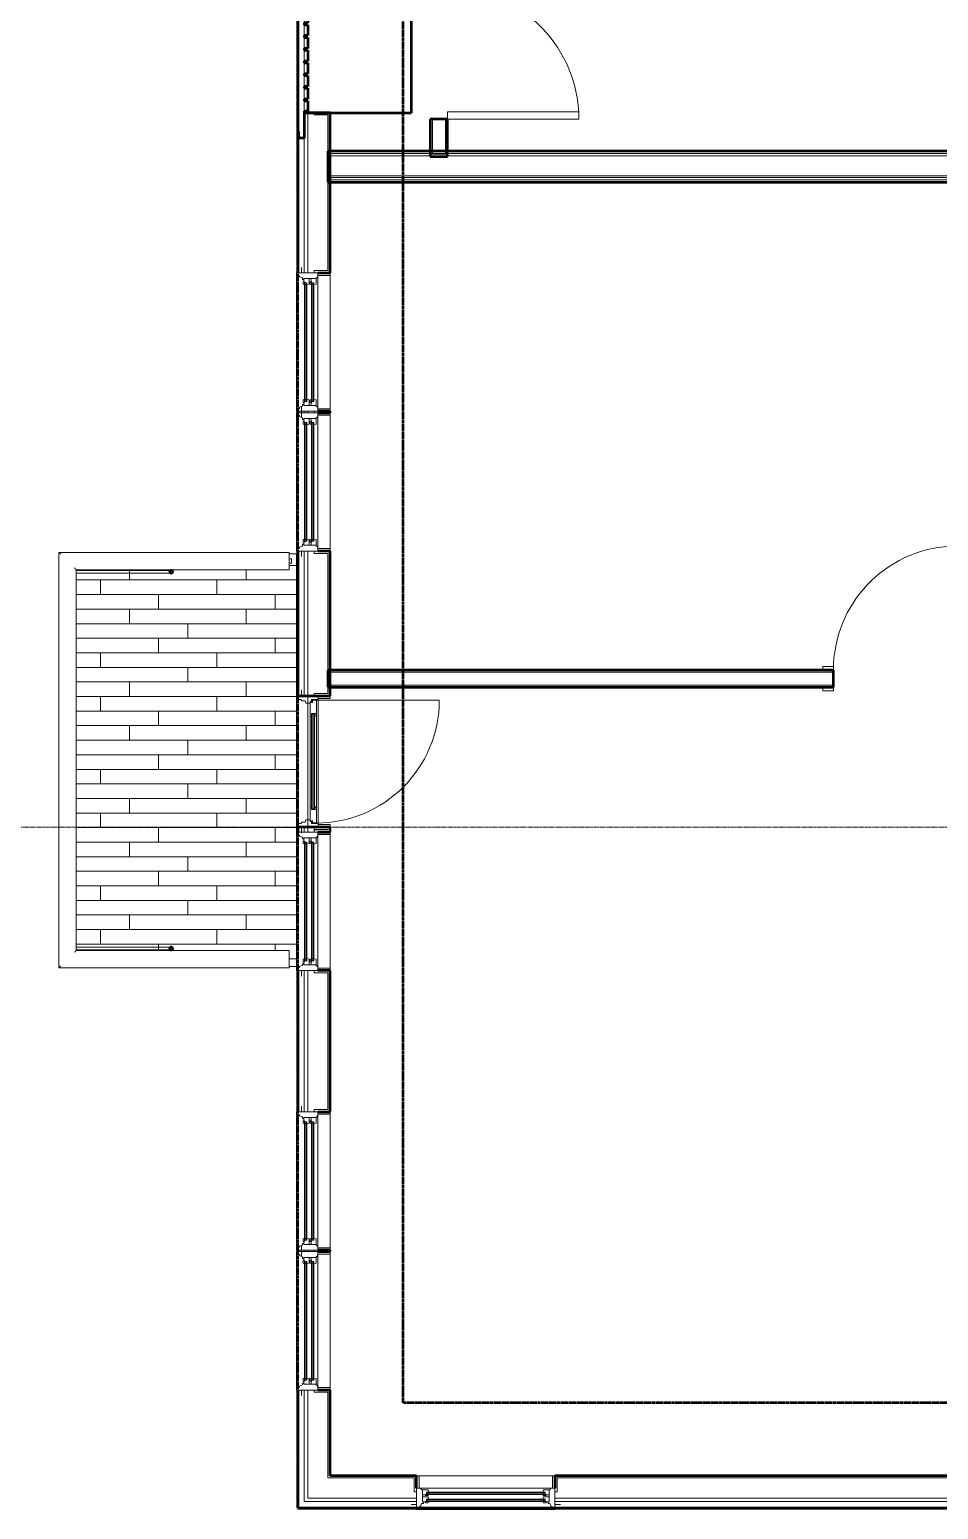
# Model space of a CAD drawing. Header units: inches. Extents: x -4218 to -1830, y 9767 to 12426.
# Drawn here: x -3934.4 to -3684.8, y 9979.8 to 10386.2 of the extents above; entities that cross this region are included whole.
import ezdxf

# ---------------------------------------------------------------- set-up
doc = ezdxf.new("R2010")
doc.units = ezdxf.units.IN
doc.header["$MEASUREMENT"] = 0
doc.linetypes.add('Dash 1_16_', pattern=[0.125, 0.0625, -0.0625])
doc.linetypes.add('Grid Line 1_2_', pattern=[0.875, 0.5, -0.125, 0.125, -0.125])
for name, color, linetype, lineweight in [('0-1', 7, 'Continuous', 5), ('0-2', 252, 'Continuous', 9), ('A-DOOR-1', 10, 'Continuous', 9), ('A-DOOR-2', 50, 'Continuous', 20), ('A-DOOR-4', 31, 'Continuous', 9), ('A-DOOR-5', 31, 'Continuous', 20), ('A-DOOR-FRAM', 31, 'Continuous', 20), ('A-DOOR-FRAM-1', 50, 'Continuous', 20), ('A-DOOR-FRAM-2', 31, 'Continuous', 9), ('A-DOOR-GLAZ', 31, 'Continuous', 9), ('A-FLOR-4', 192, 'Continuous', 9), ('A-FLOR-HRAL', 11, 'Continuous', 9), ('A-FLOR-PATT-1', 9, 'Continuous', 9), ('A-GENM', 5, 'Continuous', 9), ('A-GENM-6', 5, 'Continuous', 50), ('A-GLAZ-1', 151, 'Continuous', 9), ('A-GLAZ-2', 151, 'Continuous', 20), ('A-GLAZ-3', 151, 'Continuous', 50), ('A-WALL', 113, 'Continuous', 13), ('A-WALL-1', 7, 'Continuous', 50), ('A-WALL-2', 250, 'Continuous', 13), ('A-WALL-7', 113, 'Continuous', 9), ('A-WALL-8', 113, 'Continuous', 50), ('C-PROP-LINE-1', 91, 'Dash 1_16_', 50), ('I-WALL-1', 7, 'Continuous', 50), ('S-GRID-1', 1, 'Grid Line 1_2_', 9)]:
    doc.layers.add(name, color=color, linetype=linetype, lineweight=lineweight)

# ---------------------------------------------------------------- blocks, each defined once
blk = doc.blocks.new('SWING - SINGLE - FLUSH - 2-10 x 6-8 - PRIVACY-3199407-BACKGROUND - 2ND FLOOR')
at = {"layer": 'A-DOOR-1'}
blk.add_arc((17, 2.37), 34.07, 93.3657, 180, dxfattribs=at)
at = {"layer": 'A-DOOR-2'}
for p, q in [((15, 2.37), (15, 36.38)), ((17, 36.38), (15, 36.38)), ((17, 2.37), (17, 36.38)), ((17, 2.37), (15, 2.37))]:
    blk.add_line(p, q, dxfattribs=at)
at = {"layer": 'A-DOOR-FRAM-1'}
for p, q in [((-17, 3.37), (-20, 3.37)), ((-20, 3.37), (-20, 2.37)), ((-20, 2.37), (-17, 2.37)), ((-17, 2.37), (-17, 3.37)), ((20, 3.37), (17, 3.37)), ((17, 3.37), (17, 2.37)), ((17, 2.37), (20, 2.37)), ((20, 2.37), (20, 3.37)), ((-17, -2.38), (-20, -2.38)), ((-20, -2.38), (-20, -3.38)), ((-20, -3.38), (-17, -3.38)), ((-17, -3.38), (-17, -2.38)), ((20, -2.38), (17, -2.38)), ((17, -2.38), (17, -3.38)), ((17, -3.38), (20, -3.38)), ((20, -3.38), (20, -2.38))]:
    blk.add_line(p, q, dxfattribs=at)
blk = doc.blocks.new('SWING - SINGLE - FLUSH - 36_ x 80_ - OFFSET PIVOT DOOR AT MAGIC PAK AND WASHER_DRYER-3199414-BACKGROUND - 2ND FLOOR')
at = {"layer": 'A-DOOR-1'}
blk.add_arc((18, 2.37), 36.07, 93.1789, 180, dxfattribs=at)
at = {"layer": 'A-DOOR-2'}
for p, q in [((16, 2.37), (16, 38.39)), ((18, 38.39), (16, 38.39)), ((18, 2.37), (18, 38.39)), ((18, 2.37), (16, 2.37))]:
    blk.add_line(p, q, dxfattribs=at)
blk = doc.blocks.new('CTR - 1st Phase - Unit Layouts_rvt-1-BACKGROUND - 2ND FLOOR')
at = {"layer": 'A-WALL-1'}
for p, q in [((-3824.35, 10361.59), (-3824.35, 10351.34)), ((-3819.6, 10361.59), (-3824.35, 10361.59)), ((-3819.6, 10351.34), (-3819.6, 10361.59)), ((-3824.35, 10351.34), (-3823.72, 10351.34)), ((-3823.72, 10351.34), (-3820.22, 10351.34)), ((-3820.22, 10351.34), (-3819.6, 10351.34)), ((-3713.58, 10210.34), (-3852.47, 10210.34)), ((-3852.47, 10210.34), (-3852.47, 10209.71)), ((-3852.47, 10209.71), (-3852.47, 10206.21)), ((-3713.58, 10205.59), (-3713.58, 10210.34)), ((-3852.47, 10206.21), (-3852.47, 10205.59)), ((-3852.47, 10205.59), (-3713.58, 10205.59))]:
    blk.add_line(p, q, dxfattribs=at)
at = {"layer": 'A-WALL-2'}
for p, q in [((-3823.72, 10351.96), (-3823.72, 10361.59)), ((-3820.22, 10351.96), (-3820.22, 10361.59)), ((-3823.72, 10351.96), (-3820.22, 10351.96)), ((-3851.85, 10209.71), (-3713.58, 10209.71)), ((-3851.85, 10209.71), (-3851.85, 10206.21)), ((-3851.85, 10206.21), (-3713.58, 10206.21))]:
    blk.add_line(p, q, dxfattribs=at)
at = {"layer": '0-2', "rotation": 269.9999999999872}
blk.add_blockref('SWING - SINGLE - FLUSH - 36_ x 80_ - OFFSET PIVOT DOOR AT MAGIC PAK AND WASHER_DRYER-3199414-BACKGROUND - 2ND FLOOR', (-3821.97, 10379.59), dxfattribs=at)
at = {"layer": '0-2'}
blk.add_blockref('SWING - SINGLE - FLUSH - 2-10 x 6-8 - PRIVACY-3199407-BACKGROUND - 2ND FLOOR', (-3696.58, 10207.96), dxfattribs=at)
blk = doc.blocks.new('CTR - 1st Phase - Common Walls_rvt-1-BACKGROUND - 2ND FLOOR')
at = {"layer": 'A-WALL-2'}
for p, q in [((-3504.67, 10352.21), (-3852.47, 10352.21)), ((-3504.67, 10351.59), (-3852.47, 10351.59)), ((-3501.42, 10346.09), (-3852.47, 10346.09)), ((-3501.42, 10345.59), (-3852.47, 10345.59)), ((-3501.42, 10344.96), (-3852.47, 10344.96))]:
    blk.add_line(p, q, dxfattribs=at)
at = {"layer": 'I-WALL-1'}
for p, q in [((-3505.3, 10352.84), (-3852.47, 10352.84)), ((-3852.47, 10352.84), (-3852.47, 10344.34)), ((-3852.47, 10344.34), (-3636.46, 10344.34))]:
    blk.add_line(p, q, dxfattribs=at)
blk = doc.blocks.new('Window-Double_Hung-Andersen-400_Series-Tilt_Wash - DOUBLE HUNG - REVERSE COTTAGE - 2ND FLOOR-2888385-BACKGROUND - 2ND FLOOR')
at = {"layer": 'A-GLAZ-1'}
for p, q in [((-16.29, 2.5), (-15.7, 2.5)), ((-16.29, 2.12), (-15.7, 2.12)), ((-16.29, 0.56), (-15.7, 0.56)), ((-16.29, 0.19), (-15.7, 0.19)), ((-15.82, 2.5), (-15.82, 2.12)), ((-15.82, 0.56), (-15.82, 0.19)), ((-15.7, 2.62), (15.7, 2.62)), ((-15.7, 2.5), (15.7, 2.5)), ((-15.7, 2.12), (15.7, 2.12)), ((-15.7, 2), (15.7, 2)), ((-15.7, 0.69), (15.7, 0.69)), ((-15.7, 0.56), (15.7, 0.56)), ((-15.7, 0.19), (15.7, 0.19)), ((-15.7, 0.06), (15.7, 0.06)), ((16.29, 2.5), (15.7, 2.5)), ((16.29, 2.12), (15.7, 2.12)), ((16.29, 0.56), (15.7, 0.56)), ((16.29, 0.19), (15.7, 0.19)), ((15.82, 2.5), (15.82, 2.12)), ((15.82, 0.56), (15.82, 0.19)), ((-19.01, -3.94), (-19.01, -2.44)), ((-19.01, -2.44), (-18.95, -2.44)), ((-18.95, -3.94), (-19.01, -3.94)), ((18.95, -1.06), (-18.95, -1.06)), ((-18.95, -1.06), (-18.95, -4.44)), ((-18.32, -1.06), (-18.32, -4.44)), ((18.32, -1.06), (18.32, -4.44)), ((18.95, -4.44), (18.95, -1.06)), ((18.95, -2.44), (19.01, -2.44)), ((19.01, -3.94), (18.95, -3.94)), ((19.01, -2.44), (19.01, -3.94)), ((-18.95, -4.44), (18.95, -4.44))]:
    blk.add_line(p, q, dxfattribs=at)
at = {"layer": 'A-GLAZ-2'}
for p, q in [((19.01, 4.81), (-19.01, 4.81)), ((-19.01, 4.81), (-19.01, -1.06)), ((-18.2, 4.81), (-18.2, 4)), ((18.2, 4.81), (18.2, 4)), ((19.01, -1.06), (19.01, 4.81)), ((-19.01, 3.44), (-20.51, 3.44)), ((-18.2, 4), (-17.92, 4)), ((-17.92, 4), (-17.61, 3.19)), ((-17.61, 3.19), (-17.14, 3.19)), ((-17.42, 2.75), (-16.57, 2.75)), ((-17.42, 2.75), (-17.42, -0.56)), ((-17.42, 1.37), (-15.86, 1.37)), ((-17.42, 0.81), (-16.57, 0.81)), ((-17.14, 3.19), (-17.14, 2.75)), ((-15.86, 2.97), (-16.57, 2.97)), ((-16.57, 2.62), (-16.57, 2.97)), ((-15.7, 2.62), (-16.57, 2.62)), ((-15.86, 1.03), (-16.57, 1.03)), ((-16.57, 0.69), (-16.57, 1.03)), ((-15.7, 0.69), (-16.57, 0.69)), ((-16.29, 2.62), (-16.29, 2)), ((-15.7, 2), (-16.29, 2)), ((-16.29, 0.69), (-16.29, 0.06)), ((-15.7, 0.06), (-16.29, 0.06)), ((-15.86, 2.97), (-15.7, 2.62)), ((-15.86, 1.37), (-15.7, 2)), ((-15.86, 1.03), (-15.7, 0.69)), ((-15.86, -0.56), (-15.7, 0.06)), ((15.86, 2.97), (15.7, 2.62)), ((15.7, 2.62), (16.57, 2.62)), ((15.7, 2), (16.29, 2)), ((15.86, 1.37), (15.7, 2)), ((15.86, 1.03), (15.7, 0.69)), ((15.7, 0.69), (16.57, 0.69)), ((15.7, 0.06), (16.29, 0.06)), ((15.86, -0.56), (15.7, 0.06)), ((15.86, 2.97), (16.57, 2.97)), ((17.42, 1.37), (15.86, 1.37)), ((15.86, 1.03), (16.57, 1.03)), ((16.29, 2.62), (16.29, 2)), ((16.29, 0.69), (16.29, 0.06)), ((16.57, 2.62), (16.57, 2.97)), ((17.42, 2.75), (16.57, 2.75)), ((16.57, 0.69), (16.57, 1.03)), ((17.42, 0.81), (16.57, 0.81)), ((17.14, 3.19), (17.14, 2.75)), ((17.61, 3.19), (17.14, 3.19)), ((17.42, 2.75), (17.42, -0.56)), ((17.92, 4), (17.61, 3.19)), ((18.2, 4), (17.92, 4)), ((19.01, 3.44), (20.51, 3.44)), ((-19.01, -1.06), (19.01, -1.06)), ((-17.67, -0.78), (-18, -1.06)), ((-17.67, -0.78), (-17.67, -0.56)), ((-17.67, -0.56), (-15.86, -0.56)), ((17.67, -0.56), (15.86, -0.56)), ((17.67, -0.78), (17.67, -0.56)), ((17.67, -0.78), (18, -1.06))]:
    blk.add_line(p, q, dxfattribs=at)
blk = doc.blocks.new('Door-Inswing-Andersen-400_Series-Single - 3_ 0-1_8_ x custom height - 2ND FLOOR-V178-BACKGROUND - 2ND FLOOR')
at = {"layer": 'A-DOOR-4'}
blk.add_line((16.87, -0.66), (16.87, -34.41), dxfattribs=at)
blk.add_arc((16.87, -0.66), 33.75, 180, 270, dxfattribs=at)
at = {"layer": 'A-DOOR-5'}
for p, q in [((-16.26, 0.42), (-16.87, 0.41)), ((-16.87, 0.41), (-16.87, -0.66)), ((-16.26, 1.06), (-16.26, 0.42)), ((-16.26, 1.06), (-12.44, 1.06)), ((-13.19, 0.66), (-12.44, 0.66)), ((-13.19, -0.66), (-13.19, 0.66)), ((-12.44, 0.75), (-12.47, 1.06)), ((12.44, 1.06), (-12.44, 1.06)), ((-12.44, 0.66), (-12.44, 0.75)), ((16.26, 1.06), (12.44, 1.06)), ((12.44, 0.75), (12.47, 1.06)), ((12.44, 0.66), (12.44, 0.75)), ((13.19, 0.66), (12.44, 0.66)), ((13.19, -0.66), (13.19, 0.66)), ((16.26, 1.06), (16.26, 0.42)), ((16.26, 0.42), (16.87, 0.41)), ((16.87, 0.41), (16.87, -0.66)), ((-16.87, -0.66), (-12.44, -0.66)), ((-12.44, -0.09), (-13.19, -0.09)), ((-13.19, -0.59), (-12.67, -0.59)), ((-13.19, -0.66), (-13.19, -0.59)), ((-12.67, -0.59), (-12.47, -0.34)), ((-12.47, -0.34), (-12.44, -0.16)), ((-12.44, -0.16), (-12.44, -0.09)), ((12.44, -0.66), (-12.44, -0.66)), ((12.44, -0.09), (13.19, -0.09)), ((12.44, -0.16), (12.44, -0.09)), ((12.47, -0.34), (12.44, -0.16)), ((16.87, -0.66), (12.44, -0.66)), ((12.67, -0.59), (12.47, -0.34)), ((13.19, -0.59), (12.67, -0.59)), ((13.19, -0.66), (13.19, -0.59))]:
    blk.add_line(p, q, dxfattribs=at)
at = {"layer": 'A-DOOR-FRAM'}
for p, q in [((-18.06, 4.8), (-18.06, 4.44)), ((-18.06, 4.75), (-18.06, -1.13)), ((-18.06, 4.75), (-17.03, 4.75)), ((-18.06, 4.44), (-18.06, -1.13)), ((-17.03, 3.63), (-17.03, 4.75)), ((17.03, 3.63), (17.03, 4.75)), ((18.06, 4.75), (17.03, 4.75)), ((18.06, 4.44), (18.06, 4.8)), ((18.06, 4.75), (18.06, -1.13)), ((18.06, -1.13), (18.06, 4.44)), ((-19.69, 3.44), (-18.06, 3.44)), ((-16.69, 3.39), (-17.03, 3.63)), ((-17.03, 0.66), (-16.45, 0.66)), ((-17.03, -1.13), (-17.03, 0.66)), ((-16.69, 2.39), (-16.69, 3.39)), ((-16, 2.23), (-16.69, 2.39)), ((-16.45, 0.66), (-16.45, 1.09)), ((-16.45, 1.09), (-16, 1.09)), ((-16, 1.09), (-16, 2.23)), ((16, 2.23), (16.69, 2.39)), ((16, 1.09), (16, 2.23)), ((16.45, 1.09), (16, 1.09)), ((16.45, 0.66), (16.45, 1.09)), ((17.03, 0.66), (16.45, 0.66)), ((16.69, 3.39), (17.03, 3.63)), ((16.69, 2.39), (16.69, 3.39)), ((17.03, -1.13), (17.03, 0.66)), ((19.69, 3.44), (18.06, 3.44)), ((-18.06, -1.13), (-17.94, -1.13)), ((-17.69, -1.13), (-18.06, -1.13)), ((-18.06, -1.13), (-17.03, -1.13)), ((-17.31, -1.13), (17.31, -1.13)), ((18.06, -1.13), (17.03, -1.13)), ((17.94, -1.13), (18.06, -1.13))]:
    blk.add_line(p, q, dxfattribs=at)
at = {"layer": 'A-DOOR-FRAM-2'}
for p, q in [((-17.31, -1.13), (-17.94, -1.13)), ((-17.94, -1.13), (-17.94, -4.44)), ((-17.31, -4.44), (-17.31, -1.13)), ((17.94, -1.13), (17.31, -1.13)), ((17.31, -1.13), (17.31, -4.44)), ((17.94, -4.44), (17.94, -1.13)), ((-17.94, -4.44), (-17.31, -4.44)), ((17.31, -4.44), (17.94, -4.44))]:
    blk.add_line(p, q, dxfattribs=at)
at = {"layer": 'A-DOOR-GLAZ'}
for p, q in [((-12.44, 0.5), (-13.19, 0.5)), ((-13.19, 0.06), (-12.44, 0.06)), ((-12.98, 0.5), (-12.98, 0.06)), ((12.44, 0.66), (-12.44, 0.66)), ((12.44, 0.5), (-12.44, 0.5)), ((12.44, 0.06), (-12.44, 0.06)), ((12.44, 0.5), (13.19, 0.5)), ((13.19, 0.06), (12.44, 0.06)), ((12.98, 0.5), (12.98, 0.06)), ((12.44, -0.09), (-12.44, -0.09))]:
    blk.add_line(p, q, dxfattribs=at)
blk = doc.blocks.new('Window-Double_Hung-Andersen-400_Series-Tilt_Wash - DOUBLE HUNG - REVERSE COTTAGE - 2ND FLOOR-2888952-BACKGROUND - 2ND FLOOR')
at = {"layer": 'A-GLAZ-1'}
for p, q in [((-18.95, 4.44), (18.95, 4.44)), ((-18.95, 1.06), (-18.95, 4.44)), ((-18.32, 1.06), (-18.32, 4.44)), ((18.32, 1.06), (18.32, 4.44)), ((18.95, 4.44), (18.95, 1.06)), ((-19.01, 2.44), (-19.01, 3.94)), ((-19.01, 3.94), (-18.95, 3.94)), ((-18.95, 2.44), (-19.01, 2.44)), ((18.95, 1.06), (-18.95, 1.06)), ((18.95, 3.94), (19.01, 3.94)), ((19.01, 2.44), (18.95, 2.44)), ((19.01, 3.94), (19.01, 2.44)), ((-16.29, -0.19), (-15.7, -0.19)), ((-16.29, -0.56), (-15.7, -0.56)), ((-16.29, -2.13), (-15.7, -2.13)), ((-16.29, -2.5), (-15.7, -2.5)), ((-15.82, -0.56), (-15.82, -0.19)), ((-15.82, -2.5), (-15.82, -2.13)), ((-15.7, -0.06), (15.7, -0.06)), ((-15.7, -0.19), (15.7, -0.19)), ((-15.7, -0.56), (15.7, -0.56)), ((-15.7, -0.69), (15.7, -0.69)), ((-15.7, -2), (15.7, -2)), ((-15.7, -2.13), (15.7, -2.13)), ((-15.7, -2.5), (15.7, -2.5)), ((-15.7, -2.63), (15.7, -2.63)), ((16.29, -0.19), (15.7, -0.19)), ((16.29, -0.56), (15.7, -0.56)), ((16.29, -2.13), (15.7, -2.13)), ((16.29, -2.5), (15.7, -2.5)), ((15.82, -0.56), (15.82, -0.19)), ((15.82, -2.5), (15.82, -2.13))]:
    blk.add_line(p, q, dxfattribs=at)
at = {"layer": 'A-GLAZ-2'}
for p, q in [((-19.01, 1.06), (19.01, 1.06)), ((-19.01, -4.81), (-19.01, 1.06)), ((-17.67, 0.78), (-18, 1.06)), ((-17.67, 0.78), (-17.67, 0.56)), ((-17.67, 0.56), (-15.86, 0.56)), ((-17.42, -2.75), (-17.42, 0.56)), ((-15.86, 0.56), (-15.7, -0.06)), ((15.86, 0.56), (15.7, -0.06)), ((17.67, 0.56), (15.86, 0.56)), ((17.42, -2.75), (17.42, 0.56)), ((17.67, 0.78), (18, 1.06)), ((17.67, 0.78), (17.67, 0.56)), ((19.01, 1.06), (19.01, -4.81)), ((-19.01, -3.44), (-20.51, -3.44)), ((-18.2, -4), (-17.92, -4)), ((-18.2, -4.81), (-18.2, -4)), ((-17.92, -4), (-17.61, -3.19)), ((-17.61, -3.19), (-17.14, -3.19)), ((-17.42, -0.81), (-16.57, -0.81)), ((-17.42, -1.38), (-15.86, -1.38)), ((-17.42, -2.75), (-16.57, -2.75)), ((-17.14, -3.19), (-17.14, -2.75)), ((-16.57, -0.69), (-16.57, -1.03)), ((-15.7, -0.69), (-16.57, -0.69)), ((-15.86, -1.03), (-16.57, -1.03)), ((-16.57, -2.63), (-16.57, -2.97)), ((-15.7, -2.63), (-16.57, -2.63)), ((-15.86, -2.97), (-16.57, -2.97)), ((-16.29, -0.69), (-16.29, -0.06)), ((-15.7, -0.06), (-16.29, -0.06)), ((-16.29, -2.63), (-16.29, -2)), ((-15.7, -2), (-16.29, -2)), ((-15.86, -1.03), (-15.7, -0.69)), ((-15.86, -1.38), (-15.7, -2)), ((-15.86, -2.97), (-15.7, -2.63)), ((15.7, -0.06), (16.29, -0.06)), ((15.86, -1.03), (15.7, -0.69)), ((15.7, -0.69), (16.57, -0.69)), ((15.86, -1.38), (15.7, -2)), ((15.7, -2), (16.29, -2)), ((15.86, -2.97), (15.7, -2.63)), ((15.7, -2.63), (16.57, -2.63)), ((15.86, -1.03), (16.57, -1.03)), ((17.42, -1.38), (15.86, -1.38)), ((15.86, -2.97), (16.57, -2.97)), ((16.29, -0.69), (16.29, -0.06)), ((16.29, -2.63), (16.29, -2)), ((16.57, -0.69), (16.57, -1.03)), ((17.42, -0.81), (16.57, -0.81)), ((16.57, -2.63), (16.57, -2.97)), ((17.42, -2.75), (16.57, -2.75)), ((17.14, -3.19), (17.14, -2.75)), ((17.61, -3.19), (17.14, -3.19)), ((17.92, -4), (17.61, -3.19)), ((18.2, -4), (17.92, -4)), ((18.2, -4.81), (18.2, -4)), ((19.01, -3.44), (20.51, -3.44)), ((19.01, -4.81), (-19.01, -4.81))]:
    blk.add_line(p, q, dxfattribs=at)
blk = doc.blocks.new('V-Series_EWC4_SPVU_RFA_2015 - 2ND AND 3RD FLOOR-2226480-BACKGROUND - 2ND FLOOR')
at = {"layer": 'A-GENM'}
for p, q in [((-3858.97, 11732.03), (-3858.97, 11734.83)), ((-3858.97, 11728.55), (-3858.97, 11731.53)), ((-3858.97, 11725.06), (-3858.97, 11728.05)), ((-3858.97, 11721.58), (-3858.97, 11724.56)), ((-3858.97, 11718.09), (-3858.97, 11721.08)), ((-3858.97, 11714.61), (-3858.97, 11717.59)), ((-3858.97, 11711.12), (-3858.97, 11714.11)), ((-3858.97, 11707.83), (-3858.97, 11710.62))]:
    blk.add_line(p, q, dxfattribs=at)
at = {"layer": 'A-GENM-6'}
for p, q in [((-3829.54, 11735.26), (-3858.97, 11735.26)), ((-3858.97, 11735.26), (-3858.97, 11734.83)), ((-3858.97, 11734.83), (-3857.97, 11734.83)), ((-3857.97, 11734.83), (-3857.97, 11732.03)), ((-3829.54, 11707.39), (-3829.54, 11735.26)), ((-3857.97, 11732.03), (-3858.97, 11732.03)), ((-3858.97, 11732.03), (-3858.97, 11731.53)), ((-3858.97, 11731.53), (-3857.97, 11731.53)), ((-3857.97, 11731.53), (-3857.97, 11728.55)), ((-3857.97, 11728.55), (-3858.97, 11728.55)), ((-3858.97, 11728.55), (-3858.97, 11728.05)), ((-3858.97, 11728.05), (-3857.97, 11728.05)), ((-3857.97, 11725.06), (-3858.97, 11725.06)), ((-3858.97, 11725.06), (-3858.97, 11724.56)), ((-3857.97, 11728.05), (-3857.97, 11725.06)), ((-3858.97, 11724.56), (-3857.97, 11724.56)), ((-3857.97, 11721.58), (-3858.97, 11721.58)), ((-3858.97, 11721.58), (-3858.97, 11721.08)), ((-3858.97, 11721.08), (-3857.97, 11721.08)), ((-3857.97, 11724.56), (-3857.97, 11721.58)), ((-3857.97, 11721.08), (-3857.97, 11718.09)), ((-3857.97, 11718.09), (-3858.97, 11718.09)), ((-3858.97, 11718.09), (-3858.97, 11717.59)), ((-3858.97, 11717.59), (-3857.97, 11717.59)), ((-3857.97, 11717.59), (-3857.97, 11714.61)), ((-3857.97, 11714.61), (-3858.97, 11714.61)), ((-3858.97, 11714.61), (-3858.97, 11714.11)), ((-3858.97, 11714.11), (-3857.97, 11714.11)), ((-3857.97, 11714.11), (-3857.97, 11711.12)), ((-3857.97, 11711.12), (-3858.97, 11711.12)), ((-3858.97, 11711.12), (-3858.97, 11710.62)), ((-3858.97, 11710.62), (-3857.97, 11710.62)), ((-3857.97, 11710.62), (-3857.97, 11707.83)), ((-3857.97, 11707.83), (-3858.97, 11707.83)), ((-3858.97, 11707.83), (-3858.97, 11707.39)), ((-3858.97, 11707.39), (-3829.54, 11707.39))]:
    blk.add_line(p, q, dxfattribs=at)
blk = doc.blocks.new('Railing - Baluster_01-2700443-BACKGROUND - 2ND FLOOR')
at = {"layer": 'A-FLOR-HRAL'}
for p, q in [((-0.59, 1.18), (0.59, 1.18)), ((-0.59, 0.59), (-0.59, 1.18)), ((0.59, 1.18), (0.59, 0.59))]:
    blk.add_line(p, q, dxfattribs=at)
blk = doc.blocks.new('Railing - Railing-2700280-BACKGROUND - 2ND FLOOR')
at = {"layer": 'A-FLOR-HRAL'}
for p, q in [((-3863.09, 10242.61), (-3926.34, 10242.61)), ((-3926.34, 10242.61), (-3926.34, 10128.56)), ((-3863.09, 10242.61), (-3863.09, 10242.14)), ((-3863.09, 10242.14), (-3863.09, 10238.36)), ((-3921.61, 10237.89), (-3863.09, 10237.89)), ((-3921.61, 10133.29), (-3921.61, 10237.89)), ((-3863.09, 10238.36), (-3863.09, 10237.89)), ((-3863.09, 10133.29), (-3921.61, 10133.29)), ((-3863.09, 10133.29), (-3863.09, 10132.82)), ((-3863.09, 10132.82), (-3863.09, 10129.04)), ((-3926.34, 10128.56), (-3863.09, 10128.56)), ((-3863.09, 10129.04), (-3863.09, 10128.56))]:
    blk.add_line(p, q, dxfattribs=at)
for points, knots in [([(-3926.34, 10242.61), (-3926.34, 10242.61), (-3926.33, 10242.61), (-3926.3, 10242.58), (-3926.27, 10242.55), (-3926.25, 10242.52), (-3926.22, 10242.5), (-3926.19, 10242.47), (-3926.15, 10242.43), (-3926.11, 10242.39), (-3926.07, 10242.35), (-3926.03, 10242.31), (-3925.97, 10242.25), (-3925.91, 10242.18), (-3925.86, 10242.14)], [0, 0, 0, 0, 0.166667, 0.25, 0.333333, 0.416667, 0.458333, 0.5, 0.583333, 0.666667, 0.708333, 0.75, 0.833333, 1, 1, 1, 1]), ([(-3922.08, 10238.36), (-3922.04, 10238.32), (-3921.98, 10238.26), (-3921.9, 10238.18), (-3921.86, 10238.13), (-3921.82, 10238.1), (-3921.79, 10238.07), (-3921.76, 10238.04), (-3921.73, 10238.01), (-3921.7, 10237.98), (-3921.67, 10237.95), (-3921.65, 10237.92), (-3921.62, 10237.9), (-3921.61, 10237.89), (-3921.61, 10237.89)], [0, 0, 0, 0, 0.166667, 0.25, 0.333333, 0.375, 0.416667, 0.5, 0.541667, 0.583333, 0.666667, 0.75, 0.833333, 1, 1, 1, 1]), ([(-3922.08, 10132.82), (-3922.04, 10132.86), (-3921.98, 10132.92), (-3921.9, 10133), (-3921.86, 10133.04), (-3921.82, 10133.08), (-3921.79, 10133.11), (-3921.76, 10133.14), (-3921.73, 10133.17), (-3921.7, 10133.2), (-3921.67, 10133.23), (-3921.65, 10133.25), (-3921.62, 10133.28), (-3921.61, 10133.29), (-3921.61, 10133.29)], [0, 0, 0, 0, 0.166667, 0.25, 0.333333, 0.375, 0.416667, 0.5, 0.541667, 0.583333, 0.666667, 0.75, 0.833333, 1, 1, 1, 1]), ([(-3926.34, 10128.56), (-3926.34, 10128.57), (-3926.33, 10128.57), (-3926.3, 10128.6), (-3926.27, 10128.63), (-3926.25, 10128.66), (-3926.22, 10128.68), (-3926.19, 10128.71), (-3926.15, 10128.75), (-3926.11, 10128.79), (-3926.07, 10128.83), (-3926.04, 10128.87), (-3925.97, 10128.93), (-3925.9, 10129), (-3925.86, 10129.04)], [0, 0, 0, 0, 0.166667, 0.25, 0.333333, 0.416667, 0.458333, 0.5, 0.583333, 0.666667, 0.708333, 0.75, 0.833333, 1, 1, 1, 1])]:
    blk.add_open_spline(points, degree=3, knots=knots, dxfattribs=at)
at = {"rotation": 269.9999999999999}
blk.add_blockref('Railing - Baluster_01-2700443-BACKGROUND - 2ND FLOOR', (-3863.68, 10240.25), dxfattribs=at)
blk = doc.blocks.new('Walls 19 - Walls 1-2569993-BACKGROUND - 2ND FLOOR')
at = {"layer": 'A-WALL-7'}
for p, q in [((-3895.51, 10237.71), (-3921.61, 10237.71)), ((-3921.61, 10236.96), (-3895.51, 10236.96))]:
    blk.add_line(p, q, dxfattribs=at)
at = {"layer": 'A-WALL-8', "flags": 128}
for points in [[(-3895.51, 10237.71), (-3895.62, 10237.7), (-3895.71, 10237.66), (-3895.8, 10237.61), (-3895.87, 10237.54), (-3895.92, 10237.46), (-3895.94, 10237.38), (-3895.94, 10237.29), (-3895.92, 10237.2), (-3895.87, 10237.12), (-3895.8, 10237.05), (-3895.71, 10237), (-3895.62, 10236.97), (-3895.51, 10236.96)], [(-3895.51, 10236.96), (-3895.41, 10236.97), (-3895.31, 10237), (-3895.23, 10237.05), (-3895.16, 10237.12), (-3895.11, 10237.2), (-3895.08, 10237.29), (-3895.08, 10237.38), (-3895.11, 10237.46), (-3895.16, 10237.54), (-3895.23, 10237.61), (-3895.31, 10237.66), (-3895.41, 10237.7), (-3895.51, 10237.71)]]:
    blk.add_lwpolyline(points, dxfattribs=at)
blk = doc.blocks.new('Walls 20 - Walls 1-2570012-BACKGROUND - 2ND FLOOR')
at = {"layer": 'A-WALL-7'}
for p, q in [((-3895.51, 10134.21), (-3921.61, 10134.21)), ((-3921.61, 10133.46), (-3895.51, 10133.46))]:
    blk.add_line(p, q, dxfattribs=at)
at = {"layer": 'A-WALL-8', "flags": 128}
for points in [[(-3895.51, 10134.21), (-3895.62, 10134.2), (-3895.71, 10134.17), (-3895.8, 10134.12), (-3895.87, 10134.05), (-3895.92, 10133.97), (-3895.94, 10133.88), (-3895.94, 10133.79), (-3895.92, 10133.7), (-3895.87, 10133.62), (-3895.8, 10133.56), (-3895.71, 10133.51), (-3895.62, 10133.47), (-3895.51, 10133.46)], [(-3895.51, 10133.46), (-3895.41, 10133.47), (-3895.31, 10133.51), (-3895.23, 10133.56), (-3895.16, 10133.62), (-3895.11, 10133.7), (-3895.08, 10133.79), (-3895.08, 10133.88), (-3895.11, 10133.97), (-3895.16, 10134.05), (-3895.23, 10134.12), (-3895.31, 10134.17), (-3895.41, 10134.2), (-3895.51, 10134.21)]]:
    blk.add_lwpolyline(points, dxfattribs=at)
blk = doc.blocks.new('Perforated Panel at Magic-Pak - hvac panel - 2nd floor 2-2702973-BACKGROUND - 2ND FLOOR')
at = {"layer": 'A-GLAZ-3'}
for p, q in [((19.01, 4.44), (-19.01, 4.44)), ((-19.01, 4.44), (-19.01, 4.37)), ((-19.01, 4.37), (19.01, 4.37)), ((19.01, 4.37), (19.01, 4.44))]:
    blk.add_line(p, q, dxfattribs=at)
blk = doc.blocks.new('Family - ___-2835860-BACKGROUND - 2ND FLOOR')
at = {"layer": 'C-PROP-LINE-1'}
for p, q in [((-3860.72, 9980.19), (-3860.72, 11434.39)), ((-2636.92, 9980.19), (-3860.72, 9980.19))]:
    blk.add_line(p, q, dxfattribs=at)
blk = doc.blocks.new('Family - ___-2835903-BACKGROUND - 2ND FLOOR')
at = {"layer": 'C-PROP-LINE-1'}
for p, q in [((-3831.82, 10009.09), (-3831.82, 12089.69)), ((-2096.45, 10009.09), (-3831.82, 10009.09))]:
    blk.add_line(p, q, dxfattribs=at)
blk = doc.blocks.new('Family - ___-2835932-BACKGROUND - 2ND FLOOR')
at = {"layer": 'C-PROP-LINE-1'}
for p, q in [((-3860.72, 9980.19), (-3860.72, 12118.59)), ((-2067.55, 9980.19), (-3860.72, 9980.19))]:
    blk.add_line(p, q, dxfattribs=at)

msp = doc.modelspace()

# ---------------------------------------------------------------- hatches: boundary and pattern name
at = {"layer": 'A-FLOR-PATT-1'}
h = msp.add_hatch(dxfattribs=at)
h.set_pattern_fill('FP_11', color=256, style=0, pattern_type=2)
h.set_pattern_definition([(0, (-2818.974, 9467.054), (0, 4), []), (90, (-2818.974, 9467.054), (-8, 8), [4, -28]), (90, (-2802.974, 9471.054), (-8, 8), [4, -28])])
h.paths.add_polyline_path([(-3862.5, 10128.93), (-3861.1, 10128.93), (-3861.09, 10242.25), (-3863.09, 10242.25), (-3863.09, 10240.84), (-3862.5, 10240.84), (-3862.5, 10239.66), (-3863.09, 10239.66), (-3863.09, 10237.89), (-3921.61, 10237.85), (-3921.61, 10133.29), (-3863.09, 10133.27), (-3863.09, 10128.93)], flags=0)

# ---------------------------------------------------------------- linework, layer by layer
at = {"layer": 'A-FLOR-4'}
for p, q in [((-3861.09, 10242.25), (-3863.09, 10242.25)), ((-3861.09, 10165.81), (-3861.09, 10242.25)), ((-3857.97, 10203.26), (-3857.97, 10167.14)), ((-3863.09, 10128.93), (-3861.1, 10128.93))]:
    msp.add_line(p, q, dxfattribs=at)
at = {"layer": 'A-WALL'}
for p, q in [((-3857.97, 10363.39), (-3857.97, 10319.41)), ((-3856.29, 10363.39), (-3856.29, 10362.76)), ((-3852.47, 10362.76), (-3856.29, 10362.76)), ((-3852.47, 10320.04), (-3852.47, 10362.76)), ((-3860.47, 10356.44), (-3860.47, 10319.41)), ((-3858.97, 10356.44), (-3858.97, 10319.41)), ((-3856.29, 10320.04), (-3856.29, 10319.41)), ((-3856.29, 10320.04), (-3852.47, 10320.04)), ((-3860.47, 10281.39), (-3860.47, 10281.01)), ((-3858.97, 10281.39), (-3858.97, 10281.01)), ((-3857.97, 10281.39), (-3857.97, 10281.01)), ((-3856.29, 10281.39), (-3856.29, 10281.01)), ((-3860.47, 10242.99), (-3860.47, 10203.26)), ((-3858.97, 10242.99), (-3858.97, 10203.26)), ((-3857.97, 10242.99), (-3857.97, 10203.26)), ((-3856.29, 10242.99), (-3856.29, 10242.37)), ((-3852.47, 10242.37), (-3856.29, 10242.37)), ((-3852.47, 10203.89), (-3852.47, 10242.37)), ((-3856.29, 10203.89), (-3856.29, 10203.26)), ((-3856.29, 10203.89), (-3852.47, 10203.89)), ((-3860.47, 10167.14), (-3860.47, 10165.81)), ((-3858.97, 10167.14), (-3858.97, 10165.81)), ((-3857.97, 10167.14), (-3857.97, 10165.81)), ((-3856.29, 10167.14), (-3856.29, 10166.51)), ((-3852.47, 10166.51), (-3856.29, 10166.51)), ((-3856.29, 10166.44), (-3856.29, 10165.81)), ((-3856.29, 10166.44), (-3852.47, 10166.44)), ((-3852.47, 10166.44), (-3852.47, 10166.51)), ((-3860.47, 10127.79), (-3860.47, 10089.01)), ((-3858.97, 10127.79), (-3858.97, 10089.01)), ((-3857.97, 10127.79), (-3857.97, 10089.01)), ((-3856.29, 10127.79), (-3856.29, 10127.17)), ((-3852.47, 10127.17), (-3856.29, 10127.17)), ((-3852.47, 10089.64), (-3852.47, 10127.17)), ((-3856.29, 10089.64), (-3856.29, 10089.01)), ((-3856.29, 10089.64), (-3852.47, 10089.64)), ((-3860.47, 10050.99), (-3860.47, 10050.61)), ((-3858.97, 10050.99), (-3858.97, 10050.61)), ((-3857.97, 10050.99), (-3857.97, 10050.61)), ((-3856.29, 10050.99), (-3856.29, 10050.61)), ((-3860.47, 10012.59), (-3860.47, 9980.44)), ((-3858.97, 10012.59), (-3858.97, 9981.94)), ((-3857.97, 10012.59), (-3857.97, 9982.94)), ((-3856.29, 10012.59), (-3856.29, 10011.97)), ((-3852.47, 10011.97), (-3856.29, 10011.97)), ((-3852.47, 9988.44), (-3852.47, 10011.97)), ((-3828.76, 9988.44), (-3852.47, 9988.44)), ((-3828.76, 9984.63), (-3828.76, 9988.44)), ((-3789.49, 9988.44), (-3789.49, 9984.63)), ((-3675.16, 9988.44), (-3789.49, 9988.44)), ((-3858.97, 9981.94), (-3828.14, 9981.94)), ((-3857.97, 9982.94), (-3828.14, 9982.94)), ((-3828.76, 9984.63), (-3828.14, 9984.63)), ((-3790.11, 9984.63), (-3789.49, 9984.63)), ((-3790.11, 9982.94), (-3674.54, 9982.94)), ((-3790.11, 9981.94), (-3674.54, 9981.94)), ((-3860.47, 9980.44), (-3828.14, 9980.44)), ((-3790.11, 9980.44), (-3674.54, 9980.44))]:
    msp.add_line(p, q, dxfattribs=at)
at = {"layer": 'A-WALL-8'}
for p, q in [((-3851.85, 10363.39), (-3858.97, 10363.39)), ((-3858.97, 10363.39), (-3858.97, 10356.44)), ((-3851.85, 10319.41), (-3851.85, 10363.39)), ((-3860.47, 10358.19), (-3860.72, 10358.19)), ((-3860.72, 10358.19), (-3860.72, 10319.41)), ((-3860.47, 10356.44), (-3860.47, 10358.19)), ((-3858.97, 10356.44), (-3860.47, 10356.44)), ((-3855.22, 10319.41), (-3851.85, 10319.41)), ((-3860.72, 10281.39), (-3860.72, 10281.01)), ((-3851.85, 10281.39), (-3855.22, 10281.39)), ((-3855.22, 10281.01), (-3851.85, 10281.01)), ((-3851.85, 10281.01), (-3851.85, 10281.39)), ((-3860.72, 10242.99), (-3860.72, 10203.26)), ((-3851.85, 10242.99), (-3855.22, 10242.99)), ((-3851.85, 10203.26), (-3851.85, 10242.99)), ((-3860.72, 10203.26), (-3851.85, 10203.26)), ((-3851.85, 10167.14), (-3860.72, 10167.14)), ((-3860.72, 10167.14), (-3860.72, 10165.81)), ((-3855.22, 10165.81), (-3851.85, 10165.81)), ((-3851.85, 10165.81), (-3851.85, 10167.14)), ((-3860.72, 10127.79), (-3860.72, 10089.01)), ((-3851.85, 10127.79), (-3855.22, 10127.79)), ((-3851.85, 10089.01), (-3851.85, 10127.79)), ((-3855.22, 10089.01), (-3851.85, 10089.01)), ((-3860.72, 10050.99), (-3860.72, 10050.61)), ((-3851.85, 10050.99), (-3855.22, 10050.99)), ((-3855.22, 10050.61), (-3851.85, 10050.61)), ((-3851.85, 10050.61), (-3851.85, 10050.99)), ((-3860.72, 10012.59), (-3860.72, 9980.19)), ((-3851.85, 10012.59), (-3855.22, 10012.59)), ((-3851.85, 9989.06), (-3851.85, 10012.59)), ((-3828.14, 9989.06), (-3851.85, 9989.06)), ((-3828.14, 9985.69), (-3828.14, 9989.06)), ((-3674.54, 9989.06), (-3790.11, 9989.06)), ((-3790.11, 9989.06), (-3790.11, 9985.69)), ((-3860.72, 9980.19), (-3828.14, 9980.19)), ((-3790.11, 9980.19), (-3674.54, 9980.19))]:
    msp.add_line(p, q, dxfattribs=at)
at = {"layer": 'S-GRID-1'}
msp.add_line((-1830.2, 10167.19), (-4168.71, 10167.19), dxfattribs=at)

# ---------------------------------------------------------------- block references
at = {"layer": '0-1'}
for name in ['CTR - 1st Phase - Unit Layouts_rvt-1-BACKGROUND - 2ND FLOOR', 'CTR - 1st Phase - Common Walls_rvt-1-BACKGROUND - 2ND FLOOR']:
    msp.add_blockref(name, (0, 0), dxfattribs=at)
at = {"layer": 'A-DOOR-4', "rotation": 89.99999999999991}
msp.add_blockref('Door-Inswing-Andersen-400_Series-Single - 3_ 0-1_8_ x custom height - 2ND FLOOR-V178-BACKGROUND - 2ND FLOOR', (-3856.29, 10185.2), dxfattribs=at)
at = {"layer": 'A-FLOR-HRAL'}
msp.add_blockref('Railing - Railing-2700280-BACKGROUND - 2ND FLOOR', (0, 0), dxfattribs=at)
at = {"layer": 'A-GENM'}
msp.add_blockref('V-Series_EWC4_SPVU_RFA_2015 - 2ND AND 3RD FLOOR-2226480-BACKGROUND - 2ND FLOOR', (0, -1344), dxfattribs=at)
at = {"layer": 'A-GLAZ-1', "rotation": 89.99999999999991}
for name, p in [('Perforated Panel at Magic-Pak - hvac panel - 2nd floor 2-2702973-BACKGROUND - 2ND FLOOR', (-3856.29, 10377.2)), ('Window-Double_Hung-Andersen-400_Series-Tilt_Wash - DOUBLE HUNG - REVERSE COTTAGE - 2ND FLOOR-2888385-BACKGROUND - 2ND FLOOR', (-3856.29, 10300.4)), ('Window-Double_Hung-Andersen-400_Series-Tilt_Wash - DOUBLE HUNG - REVERSE COTTAGE - 2ND FLOOR-2888385-BACKGROUND - 2ND FLOOR', (-3856.29, 10262)), ('Window-Double_Hung-Andersen-400_Series-Tilt_Wash - DOUBLE HUNG - REVERSE COTTAGE - 2ND FLOOR-2888385-BACKGROUND - 2ND FLOOR', (-3856.29, 10146.8)), ('Window-Double_Hung-Andersen-400_Series-Tilt_Wash - DOUBLE HUNG - REVERSE COTTAGE - 2ND FLOOR-2888385-BACKGROUND - 2ND FLOOR', (-3856.29, 10070)), ('Window-Double_Hung-Andersen-400_Series-Tilt_Wash - DOUBLE HUNG - REVERSE COTTAGE - 2ND FLOOR-2888385-BACKGROUND - 2ND FLOOR', (-3856.29, 10031.6))]:
    msp.add_blockref(name, p, dxfattribs=at)
at = {"layer": 'A-GLAZ-1'}
msp.add_blockref('Window-Double_Hung-Andersen-400_Series-Tilt_Wash - DOUBLE HUNG - REVERSE COTTAGE - 2ND FLOOR-2888952-BACKGROUND - 2ND FLOOR', (-3809.12, 9984.63), dxfattribs=at)
at = {"layer": 'A-WALL-7'}
for name in ['Walls 19 - Walls 1-2569993-BACKGROUND - 2ND FLOOR', 'Walls 20 - Walls 1-2570012-BACKGROUND - 2ND FLOOR']:
    msp.add_blockref(name, (0, 0), dxfattribs=at)
at = {"layer": 'C-PROP-LINE-1'}
for name in ['Family - ___-2835860-BACKGROUND - 2ND FLOOR', 'Family - ___-2835932-BACKGROUND - 2ND FLOOR', 'Family - ___-2835903-BACKGROUND - 2ND FLOOR']:
    msp.add_blockref(name, (0, 0), dxfattribs=at)

doc.saveas('drawing.dxf')
